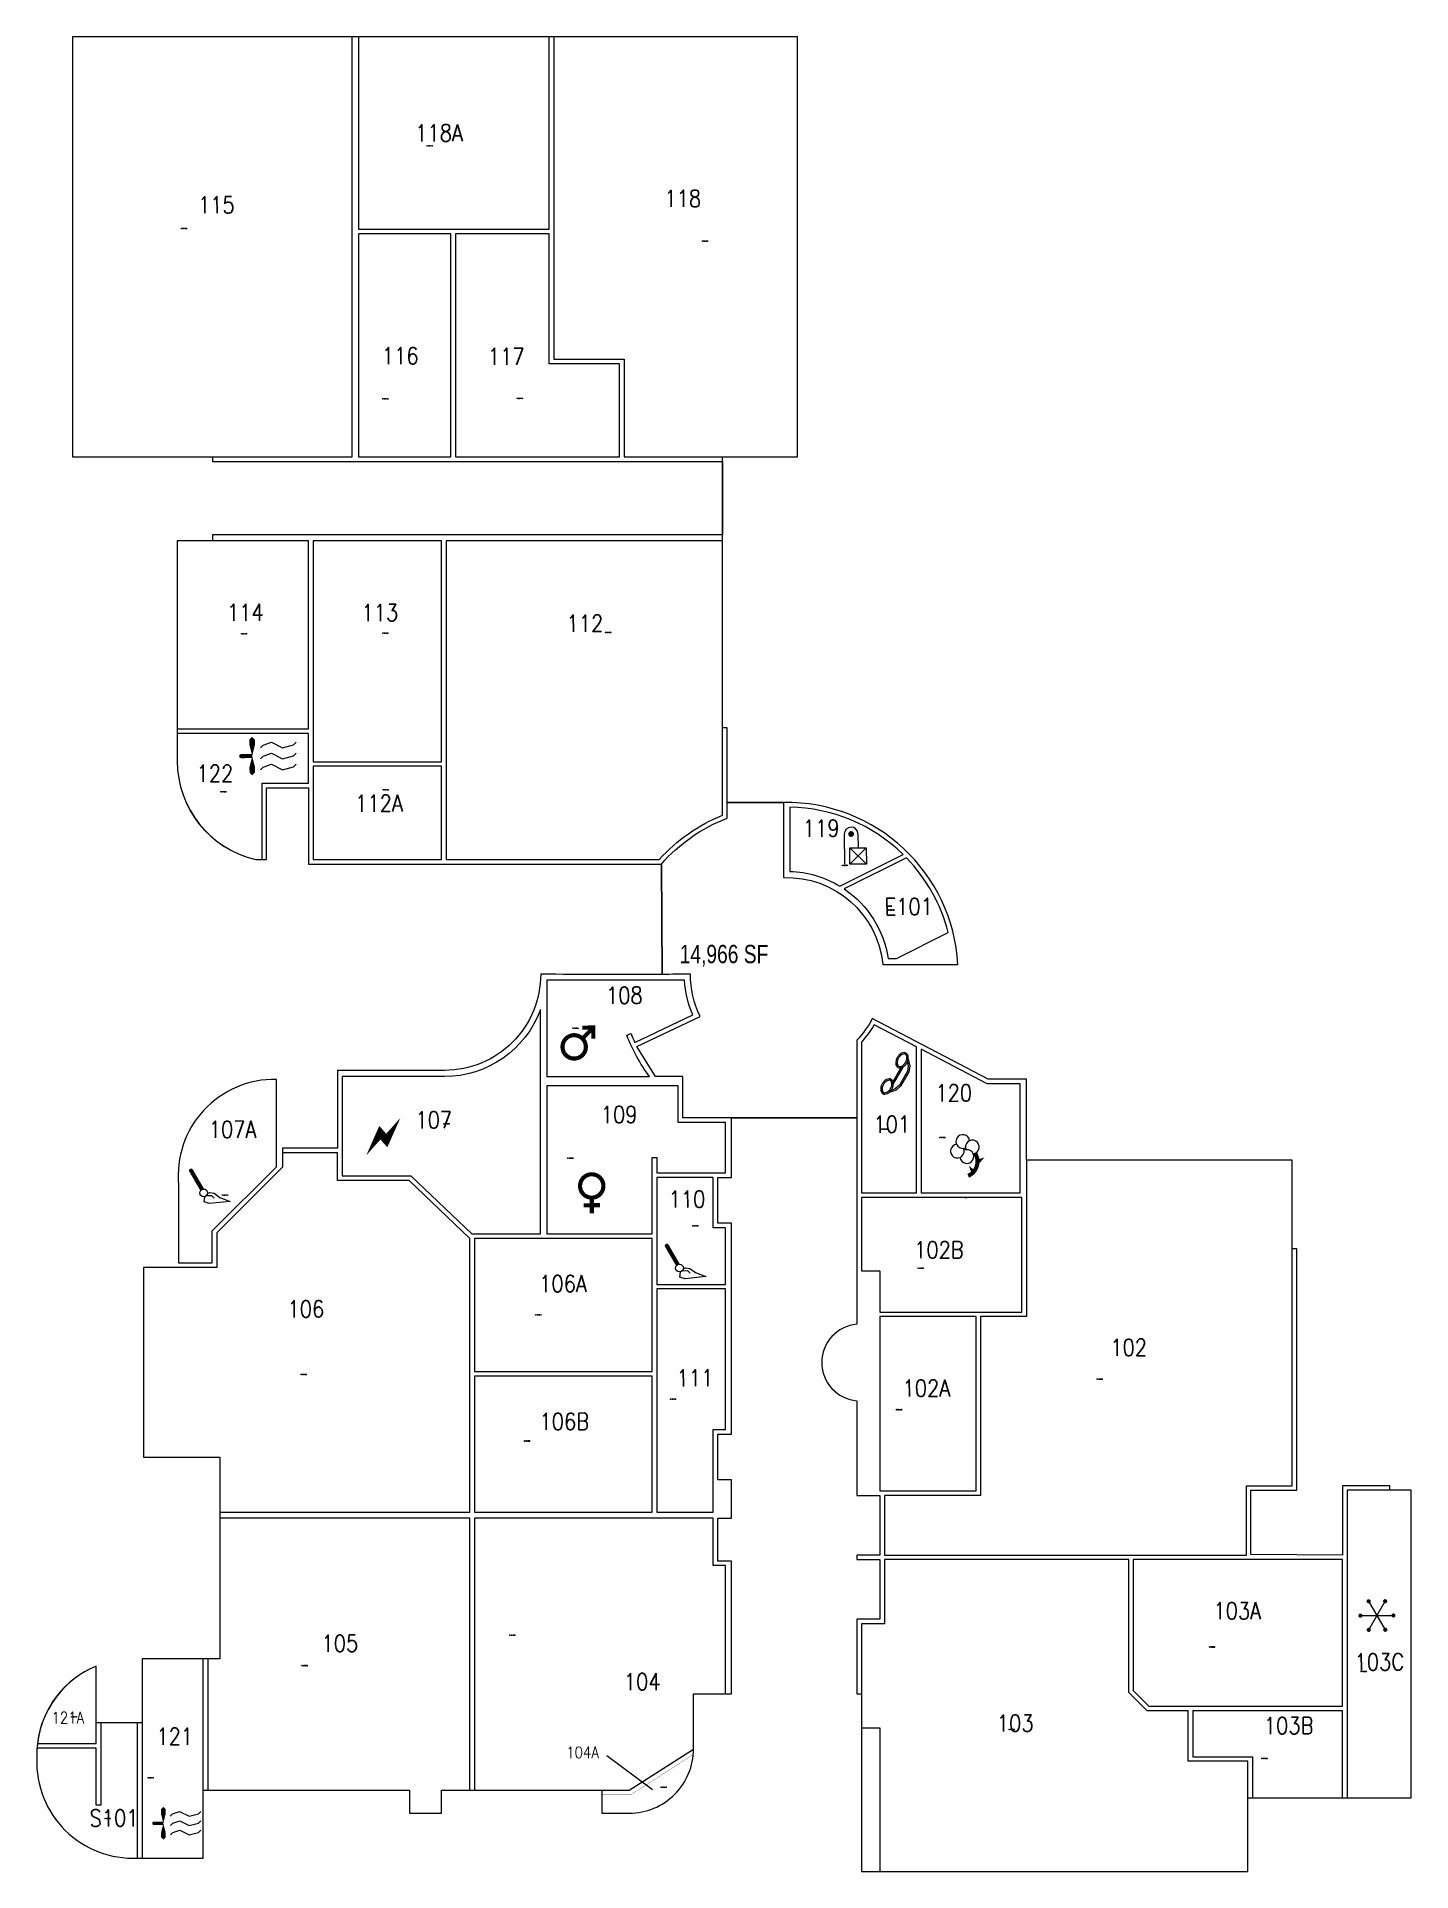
# Model space of a CAD drawing. Header units: inches. Extents: x 3 to 1803, y -15 to 2387.
import ezdxf
from ezdxf.enums import TextEntityAlignment as Align

# ---------------------------------------------------------------- set-up
doc = ezdxf.new("R2010")
doc.units = ezdxf.units.IN
doc.header["$LTSCALE"] = 0.25
doc.header["$MEASUREMENT"] = 0
doc.layers.get('0').update_dxf_attribs({"linetype": 'CONTINUOUS'})
for name, color, linetype in [('A-IDEN-ICON', 4, 'CONTINUOUS'), ('A-IDEN-SNUM', 4, 'CONTINUOUS'), ('A-IDEN-VNUM', 4, 'CONTINUOUS'), ('AREA-ASSIGN', 7, 'CONTINUOUS'), ('AREA-GROSS', 1, 'CONTINUOUS')]:
    doc.layers.add(name, color=color, linetype=linetype)
doc.layers.get('0').off()
doc.styles.add('AREA', font='arial.ttf', dxfattribs={"width": 0.75, "height": 24})
doc.styles.add('ROOMSNUMBER', font='txt.shx', dxfattribs={"height": 0.03})
doc.styles.add('ROOMVNUMBER', font='simplex.shx', dxfattribs={"width": 0.85})

# ---------------------------------------------------------------- blocks, each defined once
blk = doc.blocks.new('CPMECH')
for p, q in [((0.005, 0.025), (0.015, 0.035)), ((0.015, 0.035), (0.045, 0.045)), ((0.015, -0.005), (0.045, 0.005)), ((0.045, 0.045), (0.085, 0.025)), ((0.045, 0.005), (0.085, -0.015)), ((0.085, 0.025), (0.125, 0.035)), ((0.125, 0.035), (0.135, 0.045)), ((0.125, -0.005), (0.135, 0.005)), ((0.005, -0.015), (0.015, -0.005)), ((0.005, -0.055), (0.015, -0.045)), ((0.015, -0.045), (0.045, -0.035)), ((0.045, -0.035), (0.085, -0.055)), ((0.085, -0.015), (0.125, -0.005)), ((0.085, -0.055), (0.125, -0.045)), ((0.125, -0.045), (0.135, -0.035))]:
    blk.add_line(p, q)
for points in [[(-0.025, -0.005, 0, 0.02, 0), (-0.025, 0.035, 0.02, 0.02, 0), (-0.025, 0.055, 0.02, 0, 0), (-0.025, 0.065, 0, 0, 0)], [(-0.025, -0.005, 0, 0.02, 0), (-0.025, -0.045, 0.02, 0.02, 0), (-0.025, -0.065, 0.02, 0, 0), (-0.025, -0.075, 0, 0, 0)]]:
    blk.add_lwpolyline(points, format="xyseb")
at = {"const_width": 0.0075}
blk.add_lwpolyline([(-0.0682, -0.0069, 1), (-0.0618, -0.0031, 1)], format="xyb", close=True, dxfattribs=at)
at = {"const_width": 0.015}
blk.add_lwpolyline([(-0.025, -0.005), (-0.065, -0.005)], dxfattribs=at)
blk = doc.blocks.new('CPELEV')
for p, q in [((-0.035, 0.03), (-0.035, -0.08)), ((0.015, 0.03), (0.015, -0.02)), ((0.045, -0.08), (-0.015, -0.02)), ((-0.015, -0.08), (0.045, -0.02)), ((-0.015, -0.02), (0.045, -0.02)), ((-0.015, -0.08), (-0.015, -0.02)), ((0.045, -0.02), (0.045, -0.08)), ((0.045, -0.08), (-0.015, -0.08))]:
    blk.add_line(p, q)
at = {"const_width": 0.0106}
blk.add_lwpolyline([(-0.0153, 0.03, 1), (-0.0047, 0.03, 1)], format="xyb", close=True, dxfattribs=at)
blk.add_arc((-0.01, 0.03), 0.025, 0, 180)
blk = doc.blocks.new('CPCUST')
for p, q in [((0.0171, -0.0639), (0.02, -0.0466)), ((0.0358, -0.0705), (0.0171, -0.0639)), ((0.0262, -0.0408), (0.0446, -0.0406)), ((0.0297, -0.0341), (0.0376, -0.0302)), ((0.1117, -0.0625), (0.0358, -0.0705)), ((0.0376, -0.0302), (0.0533, -0.0324)), ((0.0446, -0.0406), (0.0543, -0.0505)), ((0.0533, -0.0324), (0.0745, -0.0479)), ((0.0745, -0.0479), (0.1117, -0.0625))]:
    blk.add_line(p, q)
at = {"const_width": 0.015}
blk.add_lwpolyline([(-0.03, 0.05), (0.01, -0.0193)], dxfattribs=at)
at = {"const_width": 0.0075}
blk.add_lwpolyline([(-0.0332, 0.0481, 1), (-0.0268, 0.0519, 1)], format="xyb", close=True, dxfattribs=at)
blk.add_circle((0.0158, -0.0313), 0.0141)
blk = doc.blocks.new('CPWOMEN')
at = {"const_width": 0.015}
blk.add_lwpolyline([(-0.0375, 0, 1), (0.0475, 0, 1)], format="xyb", close=True, dxfattribs=at)
for points in [[(-0.025, -0.07), (0.035, -0.07)], [(0.005, -0.04), (0.005, -0.1)]]:
    blk.add_lwpolyline(points, dxfattribs=at)
blk = doc.blocks.new('CPMEN')
at = {"const_width": 0.015}
blk.add_lwpolyline([(-0.0575, -0.02, 1), (0.0275, -0.02, 1)], format="xyb", close=True, dxfattribs=at)
for points in [[(0.055, 0.01), (0.055, 0.05), (0.015, 0.05)], [(0.0151, 0.0101), (0.055, 0.05)]]:
    blk.add_lwpolyline(points, dxfattribs=at)
blk = doc.blocks.new('CPELECT')
blk.add_lwpolyline([(0.0623, 0.0629, 0, 0.03, 0), (0.0105, -0.0168, 0.03, 0.03, 0), (-0.0105, 0.0068, 0.03, 0, 0), (-0.0623, -0.0729, 0.03, 0, 0)], format="xyseb")
blk = doc.blocks.new('CPPHONE')
for p, q in [((0.0096, 0.0252), (-0.0196, -0.0252)), ((0.0169, 0.0279), (-0.0182, -0.0329))]:
    blk.add_line(p, q)
for points in [[(0.0288, 0.0786, 0.139889), (0.0216, 0.0804, 0.107118), (0.0122, 0.0781, 0.079812), (0.0039, 0.0722, 0.067459), (-0.0035, 0.0626, 0.067459), (-0.008, 0.0515, 0.079812), (-0.009, 0.0413, 0.107118), (-0.0064, 0.032, 0.139889), (-0.0012, 0.0267, 0.139889), (0.0061, 0.0248, 0.107118), (0.0155, 0.0272, 0.079812), (0.0238, 0.0331, 0.067459), (0.0312, 0.0426, 0.067459), (0.0357, 0.0538, 0.079812), (0.0367, 0.0639, 0.107118), (0.034, 0.0732, 0.139889)], [(0.0263, 0.0743, 0.139889), (0.0218, 0.0754, 0.107118), (0.0144, 0.0736, 0.079812), (0.0074, 0.0686, 0.067459), (0.0008, 0.0601, 0.067459), (-0.0032, 0.0502, 0.079812), (-0.004, 0.0417, 0.107118), (-0.0019, 0.0344, 0.139889), (0.0013, 0.031, 0.139889), (0.0059, 0.0298, 0.107118), (0.0133, 0.0317, 0.079812), (0.0203, 0.0367, 0.067459), (0.0268, 0.0451, 0.067459), (0.0309, 0.055, 0.079812), (0.0317, 0.0636, 0.107118), (0.0296, 0.0709, 0.139889)], [(-0.0262, -0.0167, 0.139889), (-0.0334, -0.0148, 0.107118), (-0.0428, -0.0172, 0.079812), (-0.0511, -0.0231, 0.067459), (-0.0585, -0.0326, 0.067459), (-0.063, -0.0438, 0.079812), (-0.064, -0.0539, 0.107118), (-0.0614, -0.0632, 0.139889), (-0.0562, -0.0686, 0.139889), (-0.0489, -0.0704, 0.107118), (-0.0395, -0.0681, 0.079812), (-0.0312, -0.0622, 0.067459), (-0.0238, -0.0526, 0.067459), (-0.0193, -0.0415, 0.079812), (-0.0183, -0.0313, 0.107118), (-0.021, -0.022, 0.139889)], [(-0.0287, -0.021, 0.139889), (-0.0332, -0.0198, 0.107118), (-0.0406, -0.0217, 0.079812), (-0.0476, -0.0267, 0.067459), (-0.0542, -0.0351, 0.067459), (-0.0582, -0.045, 0.079812), (-0.059, -0.0536, 0.107118), (-0.0569, -0.0609, 0.139889), (-0.0537, -0.0643, 0.139889), (-0.0491, -0.0654, 0.107118), (-0.0417, -0.0636, 0.079812), (-0.0347, -0.0586, 0.067459), (-0.0282, -0.0501, 0.067459), (-0.0241, -0.0402, 0.079812), (-0.0233, -0.0317, 0.107118), (-0.0254, -0.0244, 0.139889)]]:
    blk.add_lwpolyline(points, format="xyb", close=True)
for points in [[(0.0364, 0.0572), (0.0417, 0.0308), (0.0382, 0.0108), (0.0082, -0.0411), (-0.0083, -0.0558), (-0.0338, -0.0645)], [(0.0334, 0.047), (0.0366, 0.0307), (0.0334, 0.0126), (0.0043, -0.0379), (-0.0109, -0.0514), (-0.0265, -0.0567)]]:
    blk.add_lwpolyline(points)
blk = doc.blocks.new('CPGRNDS')
at = {"const_width": 0.015}
blk.add_lwpolyline([(0.0221, -0.0007, -0.459437), (-0.0032, -0.0825, 2.614735)], format="xyb", dxfattribs=at)
for points in [[(0.0151, -0.0677, 0.015, 0, 0), (-0.0007, -0.046, 0, 0, 0)], [(0.0335, -0.0307, 0.015, 0, 0), (0.056, -0.0158, 0, 0, 0)]]:
    blk.add_lwpolyline(points, format="xyseb")
for centre, start, end in [((-0.0223, 0.0423), 6.8699, 293.1301), ((-0.0423, 0.0077), 96.8699, 23.1301), ((-0.0077, -0.0123), 186.8699, 113.1301), ((0.0123, 0.0223), 276.8699, 203.1301)]:
    blk.add_arc(centre, 0.025, start, end)
blk = doc.blocks.new('CPREF')
for p, q in [((-0.055, 0), (0.065, 0)), ((-0.025, -0.052), (0.035, 0.052)), ((-0.025, 0.052), (0.035, -0.052))]:
    blk.add_line(p, q)
at = {"const_width": 0.0075}
for points in [[(-0.0569, -0.0032, 1), (-0.0531, 0.0032, 1)], [(-0.0269, 0.0487, 1), (-0.0231, 0.0552, 1)], [(0.0331, 0.0487, 1), (0.0369, 0.0552, 1)], [(0.0631, -0.0032, 1), (0.0669, 0.0032, 1)], [(-0.0269, -0.0552, 1), (-0.0231, -0.0487, 1)], [(0.0331, -0.0552, 1), (0.0369, -0.0487, 1)]]:
    blk.add_lwpolyline(points, format="xyb", close=True, dxfattribs=at)

msp = doc.modelspace()

# ---------------------------------------------------------------- linework, layer by layer
at = {"layer": 'A-IDEN-VNUM'}
msp.add_line((749.1, 136.9), (808.9, 92.3), dxfattribs=at)
at = {"layer": 'AREA-ASSIGN'}
for points in [[(415.8, 2386.5), (49.8, 2386.5), (49.8, 2090.6), (49.8, 2030.6), (49.8, 2028.6), (49.8, 1972.6), (49.8, 1926.6), (49.8, 1866.6), (49.8, 1836.6), (415.8, 1836.6)], [(673.9, 2134.5), (673.9, 2386.5), (423.9, 2386.5), (423.9, 2134.5)], [(998.8, 2386.5), (679.9, 2386.5), (679.9, 1964.5), (771.9, 1964.5), (771.9, 1836.6), (998.8, 1836.6), (998.8, 1866.6), (998.8, 1926.6), (998.8, 1972.6), (998.8, 2028.6), (998.8, 2090.6)], [(423.9, 1836.6), (544.9, 1836.6), (544.9, 2128.5), (423.9, 2128.5)], [(550.9, 1836.6), (765.9, 1836.6), (765.9, 1958.5), (673.9, 1958.5), (673.9, 2128.5), (550.9, 2128.5)], [(358.8, 1726.5), (186.8, 1726.5), (186.8, 1480.6), (303.8, 1480.6), (303.8, 1480.6), (358.8, 1480.6)], [(364.8, 1437.6), (532.8, 1437.6), (532.8, 1726.5), (364.8, 1726.5)], [(532.8, 1309.6), (532.8, 1431.6), (364.8, 1431.6), (364.8, 1309.6)], [(1160.7, 873.3), (1290.7, 873.3), (1290.7, 1016), (1247.2, 1016), (1160.7, 1061.2)], [(808.6, 919.6), (814.6, 919.6), (814.6, 899.5), (904.6, 899.5), (904.6, 965.5), (842.6, 965.5), (842.6, 1013.5), (670.5, 1013.5), (670.5, 819.6), (808.6, 819.6)], [(238.7, 775.6), (142.7, 775.6), (142.7, 527.5), (191.7, 527.5), (233.7, 527.5), (242.7, 527.5), (242.7, 455.5), (570, 455.5), (570, 480), (570, 591), (570, 813.6), (490.3, 889.6), (396.7, 889.6), (396.7, 925.6), (324.7, 925.6), (324.7, 907), (238.7, 821)], [(1298.7, 916), (1298.7, 834.3), (1298.7, 762.3), (1298.7, 711.3), (1238.7, 711.3), (1238.7, 477.3), (1112.7, 477.3), (1112.7, 435.3), (1112.7, 402.3), (1112.7, 399.3), (1586.7, 399.3), (1586.7, 490), (1646.7, 490), (1646.7, 916)], [(888.7, 893.5), (814.6, 893.5), (814.6, 753.5), (904.6, 753.5), (904.6, 827.5), (888.7, 827.5)], [(808.6, 639.6), (808.6, 813.6), (576, 813.6), (576, 639.6)], [(904.6, 747.5), (814.6, 747.5), (814.6, 455.5), (888.7, 455.5), (888.7, 563.5), (904.6, 563.5)], [(1106.7, 483.3), (1232.7, 483.3), (1232.7, 711.3), (1106.7, 711.3)], [(808.6, 455.5), (808.6, 633.6), (576, 633.6), (576, 591), (576, 480), (576, 455.5)], [(1802.7, 484), (1718.7, 484), (1718.7, 393.3), (1718.7, 81.3), (1802.7, 81.3)], [(490.7, 91.4), (490.7, 61.4), (532.7, 61.4), (532.7, 91.4), (570, 91.4), (570, 447.4), (242.7, 447.4), (242.7, 441.4), (242.7, 311.5), (242.7, 263.5), (226.7, 263.5), (226.7, 91.4), (325.7, 91.4), (415.7, 91.4)], [(862.7, 217.4), (904.6, 217.4), (904.6, 385.4), (888.7, 385.4), (888.7, 447.4), (576, 447.4), (576, 91.4), (618, 91.4), (708, 91.4), (778.7, 91.4), (862.7, 145.4)], [(1510.7, 129.3), (1510.7, 195.3), (1456.7, 195.3), (1432.7, 219.3), (1432.7, 393.3), (1112.7, 393.3), (1112.7, 309.3), (1082.7, 309.3), (1082.7, 173.3), (1106.7, 173.3), (1106.7, 159.3), (1106.7, 81.3), (1106.7, 63.3), (1106.7, -4.7), (1106.7, -14.7), (1156.7, -14.7), (1226.7, -14.7), (1228.7, -14.7), (1298.7, -14.7), (1300.7, -14.7), (1370.7, -14.7), (1372.7, -14.7), (1442.7, -14.7), (1588.8, -14.7), (1588.8, 129.3)], [(1712.7, 393.3), (1438.7, 393.3), (1438.7, 221.8), (1459.2, 201.3), (1712.7, 201.3)], [(140.7, 2.6), (220.7, 2.6), (220.7, 91.4), (220.7, 263.5), (140.7, 263.5)], [(1712.7, 81.3), (1712.7, 195.3), (1516.7, 195.3), (1516.7, 135.3), (1594.8, 135.3), (1594.8, 81.3)]]:
    msp.add_lwpolyline(points, close=True, dxfattribs=at)
for points in [[(538.8, 1309.6), (818, 1309.6, -0.114311), (900.8, 1367.7), (900.8, 1480.5), (900.8, 1538.5), (900.8, 1598.5), (900.8, 1658.5), (900.8, 1660.5), (900.8, 1720.5), (900.8, 1726.5), (538.8, 1726.5)], [(358.8, 1409.6), (358.8, 1474.6), (186.8, 1474.6), (186.8, 1438.5, 0.350773), (289.5, 1309.6), (297.8, 1309.6), (297.8, 1363.6), (297.8, 1409.6)], [(1054.3, 1274.8), (1137.2, 1316.3, 0.190668), (988.9, 1378.1), (988.9, 1294.1, -0.129142)], [(1060.2, 1271, -0.209135), (1117.7, 1180), (1128.6, 1180), (1196.4, 1214, 0.130584), (1141.6, 1311.8)], [(775.5, 1079.5), (781.1, 1081.7, 0.0141), (785.8, 1070.3), (861.7, 1106.3, -0.087174), (850.9, 1151.5), (670.5, 1151.5), (670.5, 1025.5), (805.3, 1025.5, -0.069058)], [(662.4, 1113.2, -0.314135), (536.7, 1025.5), (402.7, 1025.5), (402.7, 895.6), (492.7, 895.6), (572.4, 819.6), (662.4, 819.6)], [(1082.7, 939.3), (1082.7, 923.8), (1082.8, 873.3), (1154.7, 873.3), (1154.7, 1064.3), (1099.3, 1093.3, -0.053191), (1082.7, 1070.7), (1082.7, 1017.3), (1082.7, 975.3)], [(316.6, 982.8), (316.6, 982.8), (316.6, 1018.8), (316.6, 1021.8, 0.449392), (188.6, 883.6), (188.6, 865.6), (188.6, 781.6), (232.7, 781.6), (232.7, 823.5), (316.6, 907.4)], [(1082.7, 867.3), (1082.7, 771.3), (1106.7, 771.3), (1106.7, 717.3), (1292.7, 717.3), (1292.7, 762.3), (1292.7, 834.3), (1292.7, 867.3), (1220.4, 867.3, -0.015706), (1219.2, 866.8, -0.004338), (1218.9, 866.6, -0.000064), (1218.9, 866.6, 0.02011), (1220.4, 867.3)], [(3.6, 152.6), (80.7, 152.6), (80.7, 254, 0.27134)], [(80.7, 146.6), (3, 146.6, 0.026897), (2.8, 133, 0.437913), (134.7, 2.6), (134.7, 179.5), (86.7, 179.5), (86.7, 72), (80.7, 72), (80.7, 146.6)]]:
    msp.add_lwpolyline(points, format="xyb", close=True, dxfattribs=at)
at = {"layer": 'AREA-ASSIGN', "const_width": 0.33}
msp.add_lwpolyline([(862.4, 138.1), (780.5, 85.4), (742.7, 85.4), (742.7, 61.4), (778.7, 61.4, 0.388807), (862.4, 138.1, -22.428479)], format="xyb", close=True, dxfattribs=at)
at = {"layer": 'AREA-GROSS'}
msp.add_lwpolyline([(820.7, 1303.6), (821.9, 1159.2, -0.005589), (662.7, 1159.6, -0.414214), (536.7, 1033.6), (396.7, 1033.6), (396.7, 931.6), (324.7, 931.6), (324.7, 907), (238.7, 821), (238.7, 775.6), (142.7, 775.6), (142.7, 527.5), (242.7, 527.5), (242.7, 263.5), (140.7, 263.5), (140.7, 179.5), (80.7, 179.5), (80.7, 254, 0.313518), (2.8, 133, 0.437912), (134.7, 2.6), (220.7, 2.6), (220.7, 91.4), (490.7, 91.4), (490.7, 61.4), (532.7, 61.4), (532.7, 91.4), (742.7, 91.4), (742.7, 61.4), (778.7, 61.4, 0.414231), (862.7, 145.4), (862.7, 217.4), (912.7, 217.4), (912.7, 391.4), (894.7, 391.4), (894.7, 447.4), (912.7, 447.4), (912.7, 497.5), (894.7, 497.5), (894.7, 557.5), (912.7, 557.5), (912.7, 833.5), (894.7, 833.5), (894.7, 893.5), (912.7, 893.5), (912.7, 971.5), (1076.7, 971.5), (1076.7, 927.3), (1076.7, 701.3, 0.919802), (1076.7, 601.3), (1076.7, 477.3), (1106.7, 477.3), (1106.7, 399.3), (1076.7, 399.3), (1076.7, 393.3), (1106.7, 393.3), (1106.7, 315.3), (1076.7, 315.3), (1076.7, 217.4), (1082.7, 217.4), (1082.7, -14.7), (1588.8, -14.7), (1588.8, 81.3), (1802.7, 81.3), (1802.7, 484), (1774.8, 484), (1774.8, 490), (1712.7, 490), (1712.7, 399.3), (1592.7, 400), (1592.7, 484), (1652.7, 484), (1652.7, 800), (1646.7, 800), (1646.7, 880), (1646.7, 916), (1298.7, 916), (1298.7, 1022), (1248.7, 1022), (1096.9, 1101.3, -0.069002), (1076.7, 1073.1), (1076.7, 1011.3), (1076.7, 971.5), (912.7, 971.5), (848.6, 971.5), (848.6, 1025.5), (812.8, 1025.5), (788.4, 1064.9), (871.5, 1104.3, -0.113739), (858.7, 1159.6, -0.001291), (821.9, 1159.2), (820.7, 1303.6, -0.122106), (906.8, 1363.6), (906.8, 1384.1), (980.8, 1384.1), (980.8, 1286, -0.395573), (1110.6, 1172), (1208.9, 1172, 0.403707), (980.8, 1384.1), (980.8, 1384.1), (906.8, 1384.1), (906.8, 1482), (900.8, 1482), (900.8, 1734.6), (900.8, 1830.6), (900.8, 1836.6), (998.8, 1836.6), (998.8, 2386.5), (49.8, 2386.5), (49.8, 1836.6), (232.8, 1836.6), (232.8, 1830.6), (900.8, 1830.6), (900.8, 1734.6), (232.8, 1734.6), (232.8, 1726.5), (186.8, 1726.5), (186.8, 1438.5, 0.348943), (289.5, 1309.6), (303.8, 1309.6), (303.8, 1403.6), (358.8, 1403.6), (358.8, 1303.6), (668.7, 1303.6), (820.7, 1303.6)], format="xyb", close=True, dxfattribs=at)

# ---------------------------------------------------------------- block references
at = {"layer": 'A-IDEN-ICON'}
for name, p, xscale, yscale, zscale, rotation in [('CPMECH', (293.9, 1446.8), 360.0000000025632, 360.0000000025632, 360.0000000025632, 0.1959893751911952), ('CPELEV', (1072.8, 1332.2), 360.0000000025632, 360.0000000025632, 360.0000000025632, 0.1959893751911952), ('CPMEN', (711.9, 1071.6), 360.0000000025632, 360.0000000025632, 360.0000000025632, 0.1959893751911952), ('CPPHONE', (1130.9, 1027.9), 360.0000000025632, 360.0000000025632, 360.0000000025632, 0.1959893751911952), ('CPELECT', (456.6, 948.7), 360.0000000025632, 360.0000000025632, 360.0000000025632, 0.1959893751911952), ('CPGRNDS', (1223.5, 925.3), 360.0000000025632, 360.0000000025632, 360.0000000025632, 0.1959893751911952), ('CPCUST', (215.7, 884.5), 360.0000000025632, 360.0000000025632, 360.0000000025632, 0.1959893751911952), ('CPWOMEN', (727.7, 882.3), 360.0000000025632, 360.0000000025632, 360.0000000025632, 0.1959893751911952), ('CPCUST', (838.7, 786.1), 360.0000000025632, 360.0000000025632, 360.0000000025632, 0.1959893751911952), ('CPREF', (1755.9, 320.1), 360.0000000025632, 360.0000000025632, 360.0000000025632, 0.1959893751911952), ('CPMECH', (176.2, 49.7), 305.9999999977065, 305.9999999977065, 305.9999999977065, 0.1959893750894299)]:
    msp.add_blockref(name, p, dxfattribs=dict(at, xscale=xscale, yscale=yscale, zscale=zscale, rotation=rotation))

# ---------------------------------------------------------------- texts
at = {"layer": 'A-IDEN-SNUM', "style": 'ROOMSNUMBER', "width": 0.85}
for s, p in [('01100118A0', (513.4, 2243.2)), ('0110011500', (191.8, 2135.1)), ('0110011800', (873.8, 2118.4)), ('0110011600', (455.5, 1912)), ('0110011700', (631.5, 1912.6)), ('0110011400', (270.2, 1604.6)), ('0110011300', (455.2, 1605.2)), ('0110011200', (747.2, 1606.2)), ('0110012200', (243.4, 1397.8)), ('01100112A0', (455.9, 1400.2)), ('0110011900', (1057.1, 1301.4)), ('0110E10100', (1117.9, 1243)), ('0110010800', (704.4, 1088.2)), ('0110010700', (535.5, 963.1)), ('0110010100', (1109, 956.2)), ('0110012000', (1184.8, 945.2)), ('0110010900', (697.6, 918.2)), ('01100107A0', (245.4, 869.9)), ('0110011000', (861.5, 829.5)), ('01100102B0', (1156.4, 774.1)), ('01100106A0', (655.7, 713.1)), ('0110010600', (348.5, 635)), ('0110010200', (1390.9, 628.9)), ('0110011100', (832.2, 602.8)), ('01100102A0', (1128, 589)), ('01100106B0', (640.8, 548)), ('0110010400', (621.7, 293.9)), ('01100103A0', (1538.1, 278.4)), ('0110010500', (349.8, 254)), ('01100103C0', (1736.4, 246.3)), ('01100121A0', (47.7, 187.1)), ('0110010300', (1275.4, 170.5)), ('01100103B0', (1606.6, 132.6)), ('0110012100', (148.3, 107.3)), ('01100104A0', (820, 94.8)), ('0110S10100', (91.7, 54))]:
    msp.add_text(s, height=1, rotation=0.196, dxfattribs=at).set_placement(p)
at = {"layer": 'A-IDEN-VNUM', "style": 'ROOMVNUMBER', "width": 0.85}
for s, height, p in [('118A', 22, (498.4, 2249.4)), ('118', 22, (824.7, 2163.6)), ('115', 22, (214, 2155.3)), ('116', 22, (454.7, 1957.8)), ('117', 22, (593.5, 1956.9)), ('114', 22, (251.9, 1621.9)), ('113', 22, (428.1, 1621.6)), ('112', 22, (696.6, 1607.7)), ('122', 22, (212.1, 1411.3)), ('112A', 22, (419.8, 1372.1)), ('119', 22, (1005.9, 1339.4)), ('E101', 22, (1113, 1236.9)), ('108', 22, (748.2, 1120.8)), ('120', 22, (1179.5, 993)), ('109', 22, (741.3, 964.7)), ('107A', 22, (228.1, 945.2)), ('107', 22, (498.6, 957.7)), ('101', 22, (1098.5, 952)), ('110', 22, (830.3, 853.9)), ('102B', 22, (1151.7, 787.6)), ('106A', 22, (660.7, 743.4)), ('106', 22, (331.2, 710.3)), ('102', 22, (1408.6, 659.9)), ('111', 22, (840.7, 620)), ('102A', 22, (1136.6, 606.6)), ('106B', 22, (661.2, 563)), ('103A', 22, (1543.6, 315.2)), ('105', 22, (375.7, 272.6)), ('103C', 22, (1728.5, 248.2)), ('104', 22, (771.6, 222.4)), ('121A', 15, (22.2, 178.8)), ('121', 22, (159.5, 150.9)), ('103', 22, (1260, 168.1)), ('103B', 22, (1609.7, 164.9)), ('104A', 15, (696.2, 133.4)), ('S101', 22, (72, 44))]:
    msp.add_text(s, height=height, rotation=0.196, dxfattribs=at).set_placement(p)
at = {"layer": 'AREA-GROSS', "style": 'AREA', "width": 0.75}
msp.add_text('14,966 SF', height=24, dxfattribs=at).set_placement((902.7, 1185.9), align=Align.MIDDLE_CENTER)

doc.saveas('drawing.dxf')
